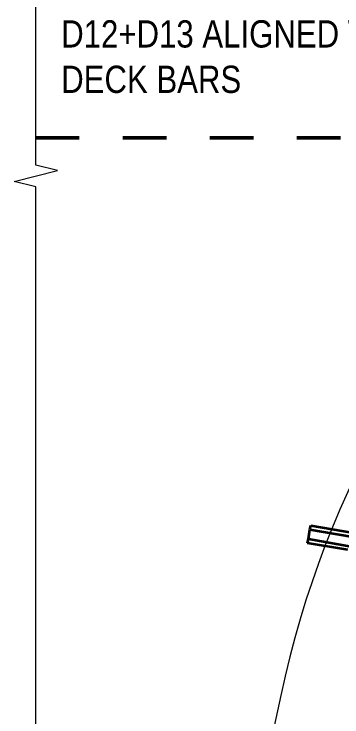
# Model space of a CAD drawing. Header units: metres. Extents: x 0 to 21, y 3 to 546.
# Drawn here: x 6.948 to 7.701, y 542.855 to 544.467 of the extents above; entities that cross this region are included whole.
import ezdxf

# ---------------------------------------------------------------- set-up
doc = ezdxf.new("R2010")
doc.units = ezdxf.units.M
doc.linetypes.add('JacobsDash', pattern=[0.0045, 0.003, -0.0015])
doc.linetypes.add('JacobsDoubleCenter', pattern=[0.0255, 0.015, -0.0015, 0.003, -0.0015, 0.003, -0.0015])
for name, color, linetype, lineweight in [('A-DETL', 7, 'Continuous', 13), ('A-DETL-GENF', 7, 'Continuous', 9), ('A-GENM', 7, 'Continuous', 35), ('G-ANNO-TEXT', 7, 'Continuous', 9), ('S-BEAM', 7, 'Continuous', 50)]:
    doc.layers.add(name, color=color, linetype=linetype, lineweight=lineweight)
doc.styles.add('Arial Narrow_2', font='ARIALN.TTF', dxfattribs={"height": 0.0625})

# ---------------------------------------------------------------- blocks, each defined once
blk = doc.blocks.new('11_GEN_BR08_Utilities_Support - 11_GEN_8x100 COMMS-9336121-DRG-2873136 - DETAIL B')
at = {"layer": 'A-GENM', "color": 11, "linetype": 'JacobsDoubleCenter', "true_color": 0xff8888}
for p, q in [((-1108.0496, 543.2853), (-1108.048, 543.2946)), ((-1108.048, 543.2946), (-1107.7496, 543.2426)), ((-1108.0534, 543.2636), (-1108.0496, 543.2853)), ((-1108.0496, 543.2853), (-1107.7537, 543.2337)), ((-1108.055, 543.2542), (-1108.0534, 543.2636)), ((-1108.0534, 543.2636), (-1107.7622, 543.2129)), ((-1107.766, 543.2039), (-1108.055, 543.2542)), ((-1107.1815, 543.134), (-1107.094, 543.1188)), ((-1107.1764, 543.1428), (-1107.0924, 543.1281)), ((-1107.094, 543.1188), (-1107.0978, 543.0971)), ((-1107.0924, 543.1281), (-1107.094, 543.1188)), ((-1107.0994, 543.0878), (-1107.1982, 543.105)), ((-1107.1933, 543.1137), (-1107.0978, 543.0971)), ((-1107.0978, 543.0971), (-1107.0994, 543.0878))]:
    blk.add_line(p, q, dxfattribs=at)
blk.add_arc((-1107.7511, 543.2221), 0.008, 127.1013, 187.6614, dxfattribs=at)
blk = doc.blocks.new('CS_DET_BreakLine_ViewScale - Std Break-7449568-DRG-2873136 - DETAIL B')
at = {"layer": 'A-DETL-GENF'}
for p, q in [((-1108.6796, 544.1211), (-1108.6796, 546.1035)), ((-1108.6296, 544.1086), (-1108.6796, 544.1211)), ((-1108.7296, 544.0836), (-1108.6296, 544.1086)), ((-1108.6796, 544.0711), (-1108.7296, 544.0836)), ((-1108.6796, 542.1387), (-1108.6796, 544.0711))]:
    blk.add_line(p, q, dxfattribs=at)

msp = doc.modelspace()

# ---------------------------------------------------------------- linework, layer by layer
at = {"layer": 'A-DETL'}
msp.add_line((7.560814, 542.9045698), (7.3982627, 542.1387498), dxfattribs=at)
msp.add_arc((9.7628764, 542.4371645), 2.2511211, 96.2952001, 168.0163714, dxfattribs=at)
at = {"layer": 'S-BEAM', "color": 252, "linetype": 'JacobsDash', "true_color": 0x888888}
msp.add_line((6.9980155, 544.1836215), (8.7922886, 544.1836226), dxfattribs=at)

# ---------------------------------------------------------------- block references
at = {"layer": 'A-DETL-GENF'}
msp.add_blockref('CS_DET_BreakLine_ViewScale - Std Break-7449568-DRG-2873136 - DETAIL B', (1115.6775785, 0), dxfattribs=at)
at = {"layer": 'A-GENM', "color": 11, "linetype": 'JacobsDoubleCenter', "true_color": 0xff8888}
msp.add_blockref('11_GEN_BR08_Utilities_Support - 11_GEN_8x100 COMMS-9336121-DRG-2873136 - DETAIL B', (1115.6775785, 0), dxfattribs=at)

# ---------------------------------------------------------------- texts
at = {"layer": 'G-ANNO-TEXT', "insert": (7.0563696, 544.348983), "char_height": 0.0625, "attachment_point": 1, "style": 'Arial Narrow_2', "bg_fill": 3, "box_fill_scale": 1, "bg_fill_color": 256, "bg_fill_transparency": 0}
msp.add_mtext('DECK BARS ', dxfattribs=at)

# ---------------------------------------------------------------- next in the draw order: texts
at = {"layer": 'G-ANNO-TEXT', "insert": (7.0563696, 544.4531626), "char_height": 0.0625, "attachment_point": 1, "style": 'Arial Narrow_2', "bg_fill": 3, "box_fill_scale": 1, "bg_fill_color": 256, "bg_fill_transparency": 0}
msp.add_mtext('D12+D13 ALIGNED WITH ', dxfattribs=at)

doc.saveas('drawing.dxf')
